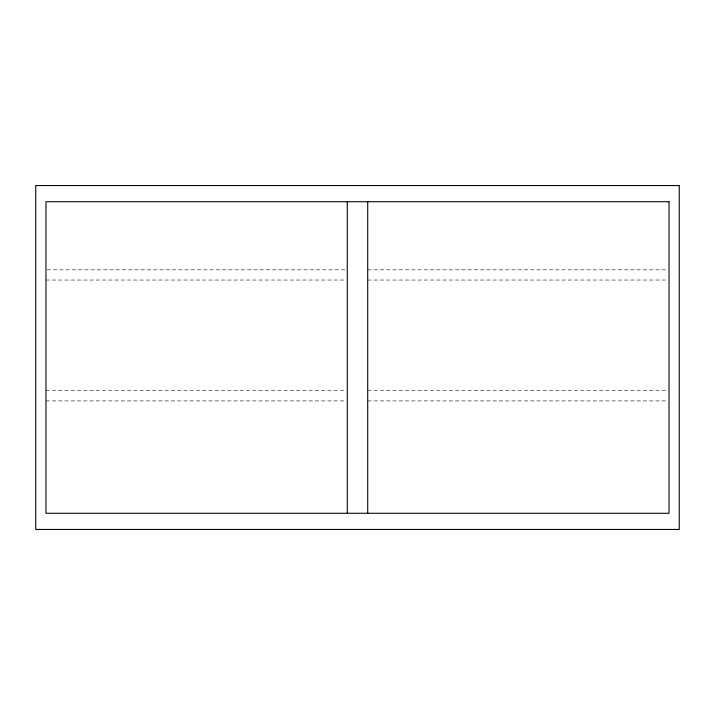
<?xml version="1.0" encoding="UTF-8"?>
<svg xmlns="http://www.w3.org/2000/svg" width="715" height="715" viewBox="0 0 715 715"><rect width="100%" height="100%" fill="white"/><g stroke="black" fill="none" stroke-linecap="round" stroke-linejoin="round"><path stroke-width="0.54" stroke-dasharray="3.58 2.68" d="M47.083 269.823L346.167 269.823M367.716 269.823L667.917 269.823M45.966 280.039L346.167 280.039M367.716 280.039L667.917 280.039M45.966 390.694L346.167 390.694M367.716 390.694L667.917 390.694M45.966 400.909L346.167 400.909M367.716 400.909L667.917 400.909"/><path stroke-width="1.07" d="M367.716 201.728L367.716 513.272M347.284 201.728L347.284 513.272M679.25 185.56L35.75 185.56L35.75 529.44L679.25 529.44L679.25 185.56M669.034 201.728L45.966 201.728L45.966 513.272L669.034 513.272L669.034 201.728"/></g></svg>
